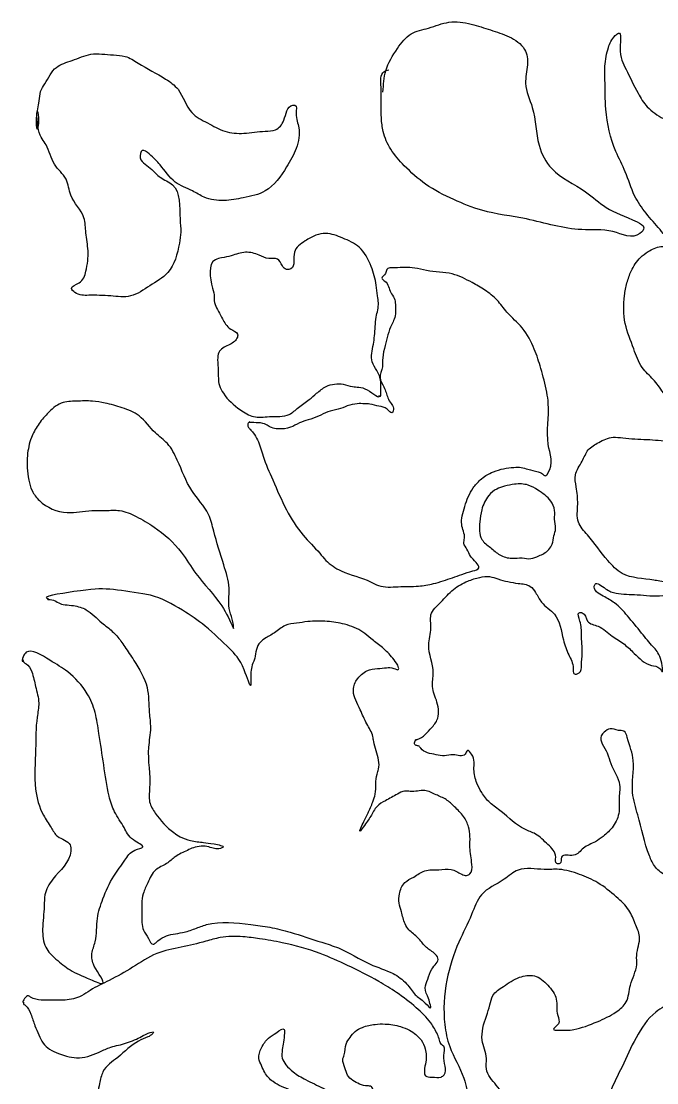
# Model space of a CAD drawing. Header units: millimetres. Extents: x 14385 to 129787, y 107826 to 186798.
# Drawn here: x 21568 to 22367, y 118912 to 120247 of the extents above; entities that cross this region are included whole.
import ezdxf

# ---------------------------------------------------------------- set-up
doc = ezdxf.new("R2010")
doc.units = ezdxf.units.MM
doc.header["$LTSCALE"] = 1000

msp = doc.modelspace()

# ---------------------------------------------------------------- linework, layer by layer
at = {"color": 8}
for points, start_tangent in [([(22023.06553253133, 120157.7207842711), (22026.72366779266, 120184.5283370177), (22041.3561909445, 120212.5544176052), (22058.42747988399, 120230.8322917619), (22080.37627355851, 120238.143442511), (22105.98320249435, 120245.4545932601), (22134.02888827109, 120243.0175430104), (22158.41643878651, 120235.7063922613), (22181.58461088146, 120227.1767191034), (22201.09464771509, 120211.3358897644), (22204.75278297642, 120191.8394877668), (22202.31402613553, 120168.6875076788), (22210.84967507863, 120138.2243822736), (22219.38531507501, 120090.7018996885), (22235.23722559405, 120061.4572966922), (22277.91543452263, 120032.2126936959), (22303.52236345849, 120012.7162916983), (22342.54244607248, 119994.4384121097), (22351.07808606884, 119987.1272613606), (22346.20058133381, 119979.8161106115), (22312.05800345485, 119982.2531608612), (22273.03792084086, 119984.6902111109), (22203.53340455598, 119998.0939902001), (22147.44204194924, 120009.0607136078), (22112.08009459658, 120022.4644926971), (22076.71814724392, 120041.9608946946), (22049.89183988762, 120065.1128747827), (22032.82055094814, 120085.8277991892), (22023.47959673622, 120108.0141033237), (22021.08074236835, 120124.794361429), (22020.62677569043, 120163.8134071794), (22024.28491095177, 120183.3098091769), (22030.38179410725, 120185.7468594266)], (-0.4474640787876563, 0.8943019055077064)), ([(22387.42958791215, 119965.6492890689), (22371.45009684038, 119984.8112730029), (22339.49110575006, 120027.3934721975), (22327.77281408677, 120057.2010045722), (22316.05451347673, 120082.7503219161), (22303.27092419801, 120135.9780695514), (22302.20562658257, 120173.2374890937), (22302.20562658257, 120190.2703655124), (22306.46682599106, 120213.6905699091), (22314.9892158613, 120228.5943388124), (22319.25041526978, 120231.7880055174), (22321.38101944741, 120213.6905699091), (22328.83811170221, 120186.0121450497), (22343.75230515855, 120156.2046072431), (22355.47059682185, 120139.1717308244), (22375.71129624886, 120124.2679619211), (22406.60498077699, 120110.4287522074), (22437.49866530512, 120099.7832037668), (22484.37184985177, 120096.5895370618), (22521.65732901926, 120095.5249833041), (22544.02862367715, 120091.2667628415), (22556.81221295589, 120083.8148756738), (22575.98760582072, 120063.5883379821), (22598.35890047862, 120042.2972356688), (22612.20779631952, 120024.1998054925), (22616.46898678127, 120015.6833645672), (22622.86079036737, 120014.6188108095), (22627.12198977587, 120030.5871334705), (22638.84028143916, 120057.2010045722), (22661.21157609705, 120065.7174454975), (22677.19106716884, 120073.1693272332), (22689.97465644757, 120073.1693272332), (22708.08475169697, 120073.1693272332), (22728.32544217723, 120074.2338864228), (22741.10904040271, 120077.4275476958), (22750.69673683514, 120080.6212144008), (22740.04374278727, 120051.8782303518), (22720.86834992243, 119997.5859343908), (22718.73774574482, 119917.7443210859), (22725.12954933093, 119874.0975681336), (22760.28443326755, 119816.6116054676), (22780.52512374783, 119765.5129707797), (22815.68000768444, 119730.3826641847), (22818.87590947749, 119723.9953307747), (22791.17811779568, 119723.9953307747), (22773.06802254627, 119717.6080027967), (22753.89262968144, 119711.2206748187), (22746.43553742663, 119711.2206748187), (22737.91313860966, 119726.124443722), (22729.39073979267, 119742.092766383), (22711.28065349002, 119756.9965352863), (22698.49705526454, 119764.448417022), (22684.64815942364, 119765.5129707797), (22665.4727665588, 119761.254750317), (22646.29738264071, 119744.2218738984), (22637.77498382373, 119718.6725565544), (22640.97087667004, 119702.7042338934), (22640.97087667004, 119689.9295779374), (22646.29738264071, 119679.2840294967), (22650.55857310245, 119672.8966960867), (22647.36268025614, 119670.7675885714), (22630.31788262219, 119670.7675885714), (22605.81599273342, 119670.7675885714), (22584.51000463771, 119676.0903627917), (22570.66110879679, 119683.5422499594), (22555.74691534046, 119697.3814596731), (22549.35512070109, 119711.2206748187), (22544.02862367715, 119729.318104995), (22542.96332606172, 119749.5446481187), (22548.28982308566, 119763.3838632643), (22556.81221295589, 119786.804067661), (22561.07341236438, 119792.1268418813), (22544.02862367715, 119789.997734366), (22512.06963258685, 119789.997734366), (22497.1554391305, 119792.1268418813), (22473.71884685717, 119803.8369495116), (22439.62926948273, 119817.6761592253), (22420.45387661791, 119824.0634926353), (22407.67027839243, 119822.9989334456), (22398.08258196, 119814.4824979523), (22389.56018314303, 119795.3205085863), (22388.49488552759, 119765.5129707797), (22375.71129624886, 119779.3521859253), (22362.92769802339, 119796.385062344), (22349.07880218247, 119811.2888312473), (22338.42580813462, 119834.7090410759), (22327.77281408677, 119866.6456863979), (22326.70751647134, 119901.7759929929), (22329.90340931765, 119917.7443210859), (22335.22990634157, 119932.6480845572), (22346.94820695161, 119949.6809664079), (22356.56588391925, 119957.0786372725), (22372.36559914062, 119963.3206659931), (22382.10309088823, 119964.5847353112), (22386.36429029671, 119967.7783965842)], (-0.8002014648260041, 0.5997312862360255)), ([(21835.3142871574, 119483.2673951918), (21820.30460511483, 119511.5991968456), (21787.7836243737, 119552.4303305869), (21769.43845345645, 119579.0955607853), (21735.24972827797, 119610.760516214), (21712.73520521413, 119624.0931313132), (21691.88842658761, 119631.5927273064), (21674.37712788905, 119631.5927273064), (21656.86582919048, 119631.5927273064), (21626.01259288668, 119629.0928619753), (21590.98999548954, 119644.0920539619), (21581.81741003092, 119656.5913806174), (21577.64805788431, 119669.9239957166), (21575.98031344697, 119700.7556627016), (21580.98353781224, 119723.2544506815), (21589.32225105219, 119739.0869311118), (21600.99645316683, 119753.2528346547), (21618.5077518654, 119766.5854497539), (21637.68678605456, 119769.085315085), (21657.69970140915, 119769.085315085), (21673.54325567038, 119766.5854497539), (21695.22390651556, 119760.752430648), (21716.36644656652, 119750.6420434521), (21736.9108936248, 119729.1364822424), (21751.92715475789, 119715.7548546882), (21764.43522909118, 119694.9226435957), (21782.78040000842, 119656.5913806174), (21803.62717863493, 119626.5929966442), (21810.29814743754, 119605.7607855517), (21822.80622177084, 119563.263080355), (21829.47719057346, 119534.0979848255), (21830.31106279212, 119504.932889296), (21834.48041493872, 119491.6002796288), (21835.3142871574, 119483.2673951918)], (-0.7073543391765973, 0.7068591364961193)), ([(22063.53717048893, 119342.3417872193), (22073.94558742806, 119348.0151395574), (22082.46157143043, 119356.5251653485), (22090.97754648606, 119367.8718700247), (22090.97754648606, 119390.5652739452), (22085.30022978232, 119410.4220044126), (22086.24644625069, 119427.4420559949), (22080.56912954693, 119462.4277260306), (22083.40778789881, 119484.175573944), (22083.40778789881, 119500.2500695193), (22095.70864672144, 119516.3245650946), (22111.79438931107, 119532.3990606699), (22129.77256483744, 119542.8002039071), (22144.9120909587, 119547.5279948062), (22157.21294978132, 119548.4735562452), (22167.62136672045, 119545.6368773602), (22193.16930978082, 119539.9635250221), (22208.30882695533, 119536.181295562), (22214.93236907419, 119528.6168257778), (22222.50212766145, 119516.3245650946), (22238.58787025107, 119501.1956255263), (22249.94251260533, 119469.0466343757), (22256.56604577745, 119450.1354653473), (22262.24337142795, 119433.115408333), (22263.18958789633, 119426.4964999879), (22269.81313001521, 119427.4420559949), (22272.65178836708, 119436.8976432251), (22273.59800483546, 119452.0265827934), (22272.65178836708, 119475.6655427208), (22270.75934648358, 119492.6855997352), (22269.81313001521, 119503.0867429723), (22273.59800483546, 119503.0867429723), (22280.22154695433, 119492.6855997352), (22293.46863119209, 119486.06669139), (22311.44680671847, 119473.7744252748), (22326.58633283971, 119463.3732820376), (22338.88719166234, 119452.0265827934), (22360.65025095572, 119436.8976432251), (22371.05866789485, 119433.115408333), (22373.89732624672, 119429.3331734409), (22372.00489330996, 119445.4076690162), (22362.54269283922, 119460.5366085845), (22348.34939213308, 119477.5566601669), (22330.37120765997, 119499.3045080803), (22314.28546507034, 119515.3790036556), (22300.09217331096, 119523.8890294468), (22291.57618930858, 119529.5623817849), (22288.7375309567, 119535.235734123), (22289.68374742508, 119539.017969015), (22302.93083166283, 119533.3446166769), (22316.17790695384, 119527.6712643388), (22342.67206648259, 119525.7801468928), (22374.84355166184, 119524.8345908858), (22386.19819401609, 119530.5079432239), (22387.14441048446, 119535.235734123), (22371.05866789485, 119542.8002039071), (22363.47662542969, 119544.0980219367), (22323.73538166318, 119552.6080477279), (22305.7572061368, 119568.6825433032), (22280.20926307643, 119600.8315344538), (22268.85462072218, 119616.9060300291), (22267.90840425381, 119639.5994339496), (22266.0159623703, 119661.347281863), (22265.06974590193, 119676.4762214313), (22273.58572095755, 119693.4962730136), (22281.15547954481, 119707.6796511429), (22294.40256378256, 119717.135238373), (22312.38073930894, 119723.7541467182), (22324.6816070783, 119722.8085907112), (22354.96064142732, 119720.9174732651), (22383.34724283957, 119718.080799812), (22402.27164378106, 119716.189682366), (22420.24982825418, 119720.9174732651), (22451.47508801832, 119730.3730604953), (22463.77594684095, 119737.9375248475), (22469.4532635447, 119745.5019946316), (22471.34570542819, 119751.1753469697), (22477.02302213195, 119744.5564386246), (22477.96924754707, 119730.3730604953), (22481.75412236732, 119710.5163300279), (22481.75412236732, 119698.2240693447), (22475.1305891952, 119673.6395425462), (22475.1305891952, 119668.9117516471), (22491.21632283809, 119672.6939865392), (22511.0869491947, 119667.9661956401), (22521.49536613383, 119666.0750781941), (22531.90378307295, 119659.456164417), (22543.5482193742, 119651.682700318), (22555.84907819682, 119632.7715312896), (22565.31127866757, 119607.2414484841), (22575.71969560669, 119584.5480445636), (22592.75166361145, 119573.2013398875), (22603.16008055058, 119568.4735489883), (22613.5684974897, 119561.8546352113), (22625.86935631233, 119560.9090792042), (22624.92313984395, 119556.1812828731), (22616.40715584158, 119553.3446094201), (22609.78362266945, 119553.3446094201), (22608.83739725432, 119543.8890221899), (22596.5365384317, 119524.0322917225), (22580.45079584208, 119501.3388878021), (22564.36506219919, 119493.7744180179), (22545.44066125769, 119489.0466271188), (22528.40870219969, 119487.1555096728), (22508.53807584307, 119491.8833005719), (22494.34477513694, 119501.3388878021), (22472.58171584356, 119507.0122401402), (22454.60354031717, 119510.7944750322), (22444.19511443131, 119507.9577961472), (22442.30268149455, 119501.3388878021), (22442.30268149455, 119490.9377445649), (22444.19511443131, 119483.3732747808), (22449.87244008181, 119476.7543664356), (22458.38841513744, 119470.1354526585), (22469.74305749168, 119469.1898966515), (22495.29100055206, 119462.5709883063), (22513.26917607844, 119458.7887534143), (22540.70956102232, 119458.7887534143), (22554.90286172844, 119457.8431919753), (22574.77347913832, 119455.0065185222), (22600.3214221987, 119444.605375285), (22613.5684974897, 119437.9864615079), (22620.19203960858, 119430.4219971557), (22636.30234995402, 119414.0171466162), (22646.71077583988, 119392.2692987028), (22659.0116346625, 119364.8481038832), (22661.85029301439, 119341.2091385238), (22660.90407654601, 119327.9713164016), (22664.68895136626, 119304.3323510421), (22665.63517678138, 119257.0544257552), (22661.85029301439, 119164.3896871954), (22660.90407654601, 119148.3151916201), (22667.52760971814, 119130.3495785988), (22668.47383513327, 119125.6217822677), (22664.68895136626, 119120.8939913686), (22650.49565066013, 119121.8395473757), (22622.10904924789, 119124.6762262607), (22605.07709018988, 119129.4040171598), (22548.30389631213, 119129.4040171598), (22481.12226760175, 119136.0229255049), (22445.16590760224, 119139.805160397), (22413.94064783812, 119154.9340999652), (22379.87672972211, 119171.9541515476), (22365.68342901598, 119183.3008562238), (22358.11367042872, 119197.4842343531), (22343.46774505612, 119248.9264616698), (22336.98784289338, 119276.9872361283), (22337.73222979026, 119317.1562096103), (22330.28832503439, 119346.1671355065), (22325.82198575957, 119354.3497015633), (22319.12247684732, 119355.0935746616), (22308.70100661042, 119357.3251830924), (22301.25711080128, 119352.8619607988), (22297.53515842335, 119348.3987439372), (22304.97906317922, 119326.8265164317), (22309.44540245405, 119313.436860415), (22320.6112506411, 119286.6575429497), (22319.86686374422, 119268.8046700715), (22319.86686374422, 119253.183400192), (22312.42295898835, 119234.5866542155), (22299.76832806076, 119221.9408658651), (22290.09125366748, 119215.2460351408), (22275.20345310247, 119207.0634690839), (22262.54881322815, 119198.1370299288), (22247.66101266315, 119195.905421498), (22245.42784302573, 119187.7228500092), (22241.70589064779, 119187.7228500092), (22240.21710790728, 119195.905421498), (22230.54003351399, 119211.5266859455), (22214.9078460521, 119224.9163473941), (22201.50881928088, 119230.8673050202), (22171.73320920415, 119253.183400192), (22157.58979553603, 119264.3414477779), (22147.16833424586, 119276.9872361283), (22141.21321223051, 119288.8891568125), (22137.49125985257, 119305.9981620245), (22134.51369437152, 119325.3387756672), (22129.30296819982, 119329.8019979607), (22126.32540271877, 119325.3387756672), (22111.43760215376, 119324.5949080009), (22100.27174501996, 119323.1071672364), (22089.85028372979, 119324.5949080009), (22070.49613494322, 119332.7774740578), (22067.51857840892, 119335.7529555868), (22063.79662603098, 119336.496828685), (22063.0522391341, 119340.9600455466), (22064.54101292788, 119343.1916539774), (22065.28540877151, 119343.9355270757)], (-0.9971613899298062, 0.07529384060636786)), ([(22144.7071479207, 119617.3127690883), (22147.26559428715, 119632.6527073614), (22156.10397416739, 119650.3826171648), (22166.02752237888, 119658.6453805463), (22176.04495770962, 119662.0789276395), (22188.62712002029, 119664.6109120969), (22205.47021333716, 119663.5456358897), (22217.66091986208, 119657.3137649175), (22234.13390432159, 119643.451474844), (22238.90240194199, 119631.7551643693), (22238.90240194199, 119620.9252500796), (22240.20290047967, 119608.7957469443), (22238.03539993462, 119599.6986195928), (22235.86790833631, 119589.3019033956), (22225.46391108814, 119577.6055929209), (22218.96141839975, 119574.573217137), (22208.99092662864, 119571.1076486926), (22198.1534417969, 119571.9740394458), (22185.14844747338, 119571.5408413532), (22169.97596155154, 119575.8728114147), (22158.27147471243, 119584.9699387662), (22147.4339898807, 119595.3666549633), (22144.39948732828, 119605.7633711604), (22144.7071479207, 119617.3127690883)], (-0.4474639769729946, -0.8943019564506786))]:
    msp.add_spline(points, degree=3, dxfattribs=dict(at, start_tangent=start_tangent))
for points, start_tangent, end_tangent in [([(21589.11230678496, 120131.7665149798), (21589.97612375189, 120110.1861884354), (21599.478110388, 120091.1955010762), (21604.66101218951, 120079.1105182113), (21609.84391399102, 120067.0255353464), (21624.52880242866, 120048.0348479873), (21630.5755211971, 120028.1809475664), (21646.98803462182, 119999.6949165277), (21649.57948552257, 119980.7042291686), (21652.17093642334, 119958.2606895624), (21649.57948552257, 119932.364297709), (21640.94132480013, 119917.6896756588), (21631.43933816401, 119910.7839711646), (21635.75842299861, 119905.6046927939), (21653.03475339026, 119902.1518405468), (21680.67689633168, 119901.288627485), (21705.72758837234, 119901.288627485), (21729.91446344607, 119914.2368234117), (21752.37370458598, 119930.6378715855), (21767.05859302362, 119967.7560332419), (21768.78622695744, 119981.5674422304), (21767.92240999053, 119997.9684904042), (21758.42042335442, 120041.1291434931), (21742.87171794987, 120050.6244871726), (21732.50591434683, 120060.1198308522), (21723.86774467765, 120067.0255353464), (21717.8210259092, 120074.7944529025), (21720.41247680996, 120084.289796582), (21729.05064647916, 120079.9737312731), (21742.87171794987, 120066.1623222847), (21761.87569122209, 120044.5819957402), (21783.47110644833, 120033.3602259371), (21798.15599488597, 120025.5913083811), (21823.20668692663, 120021.2752430722), (21847.39356200036, 120024.7280953193), (21875.03570494178, 120033.3602259371), (21901.81403091629, 120063.5726830993), (21913.9074595064, 120086.8794357673), (21917.36272737409, 120112.7758276207), (21913.9074595064, 120130.903301918), (21912.17982557258, 120141.2618586594), (21909.58837467182, 120141.2618586594), (21898.3587630486, 120122.2711713003), (21887.99295944558, 120110.1861884354), (21875.03570494178, 120108.4597623118), (21848.25737896728, 120105.8701231265), (21824.07050389354, 120108.4597623118), (21802.47507972057, 120118.8183190531), (21782.60728948142, 120131.7665149798), (21765.33095908977, 120161.1157590803), (21749.78225368522, 120174.0639550069), (21715.22957500845, 120193.9178554279), (21698.81705263698, 120202.5499860456), (21684.13216419935, 120204.2764121692), (21655.62620429101, 120205.139625231), (21632.30315513093, 120197.370707675), (21612.43536489179, 120188.7385770572), (21597.75047645416, 120168.0214635745), (21592.56757465264, 120158.526119895), (21590.8399407188, 120146.4411370301), (21587.38467285113, 120124.8608104856), (21588.24848981804, 120111.0494014971), (21589.11230678496, 120131.7665149798)], (-0.2525872287702087, 0.967574127321616), (-0.2525872287702087, 0.967574127321616)), ([(22018.18054831929, 119776.0634111902), (22003.17154622918, 119783.2055576477), (21984.58896454421, 119787.4908509542), (21973.15353310221, 119790.3477095372), (21951.71210026682, 119787.4908509542), (21939.56194932714, 119778.9202697732), (21930.2706674314, 119771.063903238), (21916.69108644314, 119761.0648981975), (21905.25565500115, 119752.4943170165), (21880.24064257089, 119749.6374584335), (21860.22863978408, 119749.6374584335), (21843.79020764538, 119758.2080341825), (21822.34876586323, 119778.9202697732), (21817.34576516653, 119788.9192802457), (21815.91633511793, 119807.4888664672), (21815.20162456701, 119821.0589501684), (21816.63105461561, 119830.3437459951), (21828.78119660852, 119839.6285363898), (21839.5019174996, 119848.1991175708), (21840.21662805052, 119853.1986200911), (21831.6400567057, 119859.6265573348), (21825.20762596041, 119866.0544891465), (21817.34113075374, 119879.8104433472), (21810.80414837174, 119897.5563556782), (21810.90870000844, 119899.8084588602), (21808.76455940893, 119911.2358986241), (21812.33813005704, 119946.9466417756), (21820.19999085092, 119949.0892911448), (21832.35013284385, 119951.9461497278), (21850.21799503114, 119956.2314376023), (21867.3711466675, 119952.6603643736), (21879.52129760718, 119948.375076499), (21890.24200955152, 119947.6608618533), (21896.67444029681, 119939.0902806723), (21901.67744099351, 119934.8049927978), (21907.39516118788, 119935.5192074436), (21911.68345133365, 119956.2314376023), (21925.26302337517, 119970.5157359493), (21938.84260436343, 119977.6578878388), (21950.99274635635, 119979.800531776), (21972.43418813851, 119974.086809178), (21993.16090147624, 119962.659374846), (22008.16991251309, 119938.3760660266), (22014.60234325839, 119914.8069718529), (22016.11823462969, 119901.334196122), (22017.35905839269, 119892.6544490217), (22014.60234325839, 119874.810935395), (22012.45819371213, 119851.2418466533), (22011.02877261029, 119840.528621535), (22009.59934256169, 119818.3879566529), (22015.31705380931, 119807.6747315346), (22020.32005450601, 119793.3904331877), (22020.32005450601, 119784.8198574387), (22020.32005450601, 119779.1061348407), (22018.89062445742, 119775.5350616119), (22018.18054831929, 119776.0634111902)], (0.4070269487058182, -0.9134161499706644), (0.4070269487058182, -0.9134161499706644)), ([(21855.60859546744, 119743.202736683), (21869.27113960196, 119741.6423978933), (21882.93369268322, 119735.7911111362), (21891.13121737457, 119734.2307669146), (21906.74556503127, 119736.1811958336), (21918.06595925396, 119741.6423978933), (21928.99599814027, 119745.5432502995), (21941.87783160202, 119750.2242829643), (21953.58859010785, 119755.6854795921), (21966.86077890598, 119758.8061680353), (21978.18118207541, 119763.0971105708), (21990.67265125402, 119765.8277088847), (22000.04125984804, 119765.8277088847), (22006.67735424709, 119765.4376241873), (22017.99774846979, 119762.7070204415), (22028.14707668333, 119759.1962527328), (22034.39281574601, 119754.5152254998), (22036.34460137469, 119760.366506825), (22033.22173184336, 119766.2177935822), (22029.31815163924, 119773.2393344315), (22024.24348753247, 119786.8923368648), (22019.36849484647, 119798.4929267668), (22022.29169295704, 119812.2479019484), (22022.68205724017, 119823.5603907653), (22025.83406631291, 119838.9155765248), (22034.03159100427, 119865.4414011326), (22037.15446053561, 119872.0728572846), (22038.71589977465, 119890.4068869508), (22037.15446053561, 119898.5986873244), (22032.86051604836, 119905.6202281738), (22025.44370202978, 119920.0534000019), (22021.54012182566, 119923.5641677106), (22026.22442164929, 119929.4154544677), (22027.78586088833, 119934.4865663981), (22037.54482481873, 119936.8270800145), (22062.91812745908, 119936.4369953171), (22077.75175549624, 119933.3163123058), (22110.15151681879, 119929.0253697703), (22135.13446412275, 119918.1029710828), (22151.28363911904, 119908.6470416397), (22166.50762249259, 119896.1642987307), (22178.99910061794, 119880.9509575077), (22198.12666419561, 119861.0565890518), (22213.38064599787, 119834.4521912727), (22221.57817068923, 119810.2668802814), (22228.99498470781, 119780.2302825328), (22230.94677928325, 119766.1871954021), (22230.94677928325, 119714.6958849761), (22230.55642394685, 119678.4179157731), (22227.04319013239, 119675.2972327618), (22223.52996526467, 119677.6377463783), (22218.06494582151, 119680.3683446921), (22205.18311235977, 119683.4890331354), (22196.98558766841, 119685.8295467518), (22187.61697907439, 119685.8295467518), (22174.72796137816, 119684.1565547303), (22162.23649219955, 119680.2556968922), (22152.47752826916, 119675.5746696593), (22145.45106958696, 119670.1134730316), (22136.47282527607, 119659.9712437389), (22125.93356222308, 119636.8108658546), (22122.81069269173, 119624.7182130749), (22122.02997307221, 119614.1858990848), (22125.54320688668, 119596.6320442454), (22124.76248726716, 119590.3906727909), (22128.66607641802, 119582.9790418121), (22132.96001195853, 119574.3971567411), (22140.37682597711, 119566.2053563675), (22143.49969550844, 119559.5739002156), (22136.08288148986, 119555.6730478095), (22110.31922351313, 119547.0911627384), (22086.50735116507, 119539.6795317597), (22067.77013397705, 119536.5588487484), (22042.23629993011, 119535.7786739216), (22017.25335262616, 119537.3390181432), (22007.49438869577, 119542.0200453762), (21970.41032754958, 119555.6730478095), (21951.28275502517, 119568.9359601134), (21943.4755856702, 119577.9079298818), (21922.78658285349, 119600.5328966516), (21901.64933927429, 119632.6318703973), (21884.47357027204, 119670.0800936926), (21872.37244748309, 119700.1166914411), (21865.34599774762, 119720.4011500264), (21859.88097830447, 119729.3731197948), (21855.97738915362, 119733.6640623303), (21853.63523924179, 119736.7847507735), (21853.24488390542, 119740.6856031797), (21854.80631419771, 119742.6360320987), (21855.60859546744, 119743.202736683)], (-0.9310379410439913, -0.364922392210406), (-0.9310379410439913, -0.364922392210406)), ([(21601.96741632586, 119520.9231353113), (21634.37446924382, 119529.5840769972), (21679.5936068164, 119532.5965772723), (21721.04448367017, 119526.9481358615), (21730.57483148105, 119525.0284083295), (21770.89523369787, 119506.2002666722), (21799.53401695025, 119486.2424421647), (21830.0569395088, 119458.0002405427), (21848.52142418841, 119431.2642809103), (21856.81159240177, 119412.0595855455), (21856.81159240177, 119420.7205272314), (21859.44937848364, 119439.5486634567), (21860.95668098182, 119443.3142928746), (21866.98589992128, 119464.0252410929), (21874.14560244444, 119470.4268062145), (21886.58085923785, 119477.9580650502), (21900.14660856169, 119486.9955713075), (21914.46599571451, 119490.0080715826), (21928.40856395284, 119491.8908835755), (21952.90226757192, 119492.2674481469), (21974.88419998187, 119488.526653609), (21997.87059215602, 119478.736018209), (22007.66807181431, 119470.8282056658), (22020.85698433018, 119460.6610111264), (22033.66907793156, 119447.8578754513), (22040.07512473225, 119439.5734929048), (22042.71290186739, 119433.9250569259), (22042.71290186739, 119432.0422395011), (22036.68368292792, 119433.1719277832), (22027.6398589921, 119433.9250569259), (22016.33507683564, 119432.7953686438), (22002.76933645853, 119430.1594275081), (21995.98646179661, 119425.2641098081), (21989.95724285716, 119418.4859801151), (21985.8121542771, 119404.1765970184), (21988.8267682202, 119393.2562787682), (21994.48730978115, 119381.0505490644), (22002.77747799451, 119363.3520956893), (22010.31400837889, 119347.5364597391), (22011.44448301585, 119341.1348946175), (22014.45909695895, 119329.4614526565), (22017.47247625154, 119306.366948042), (22015.58834589213, 119300.3419420598), (22013.32739661824, 119275.1122407129), (22010.31278267513, 119265.3216107448), (22004.28356373567, 119251.3887867875), (21999.00800051866, 119240.8450276767), (21994.10925621615, 119228.4184620049), (21998.25434479621, 119233.6903388443), (22007.67499659326, 119247.2465982303), (22015.58834589213, 119259.673169334), (22026.13948127287, 119266.8278581664), (22041.21252414816, 119275.1122407129), (22050.25635703071, 119278.8778646988), (22057.41605060712, 119278.5013055594), (22066.45988348969, 119278.8778646988), (22075.54860218102, 119279.5121590494), (22089.77429009619, 119274.2997186179), (22102.57741011453, 119268.1395602628), (22113.00958065586, 119259.136259001), (22124.39013277735, 119246.8159477227), (22130.55459068141, 119234.0217747668), (22132.4513538417, 119221.7014689205), (22132.4513538417, 119207.959578041), (22134.82230331868, 119186.635965501), (22132.4513538417, 119174.7895104685), (22128.18365015118, 119172.8940800534), (22122.01918330037, 119174.3156542227), (22108.7418680186, 119180.4758071459), (22093.09361220658, 119180.0019509001), (22075.54860218102, 119178.5803767307), (22061.76887360894, 119170.8575873027), (22050.38833043419, 119163.749716456), (22043.74966831993, 119149.5339747626), (22043.33501363003, 119138.0169403988), (22046.1801494237, 119127.1182032899), (22050.92203943094, 119111.954743673), (22055.66393838491, 119104.3730165806), (22067.0444905064, 119094.4219973952), (22076.52827946759, 119083.5232602863), (22087.43464527237, 119074.9938152703), (22092.1765352796, 119068.8336569152), (22084.58950053195, 119055.0917714676), (22079.37341526128, 119042.2976039436), (22076.05409315089, 119031.3988668348), (22080.32179684141, 119018.130837633), (22082.6927463184, 119009.601392617), (22083.1669326351, 119006.7582442783), (22076.05409315089, 119012.4445409557), (22063.72515944926, 119022.8694218187), (22052.81880259123, 119036.6113072663), (22035.74797888237, 119049.4054747903), (22006.82240778859, 119061.2519298228), (21966.9904887835, 119081.6278244392), (21946.12613875409, 119088.7357007179), (21906.29421974901, 119101.5298682419), (21880.68797971236, 119107.690021165), (21856.76603558728, 119111.010404423), (21801.28585182345, 119111.010404423), (21786.58597759158, 119105.7979694234), (21770.93772177957, 119101.0593852377), (21748.17661753661, 119095.8469448061), (21737.27026067856, 119088.2652177136), (21733.95092962144, 119086.3697818666), (21728.26065803407, 119093.4776581452), (21722.09619118325, 119103.9025335763), (21719.72524170626, 119124.2784336248), (21721.62200486656, 119149.8667741048), (21727.31227645392, 119163.6086595523), (21737.27026067856, 119179.7198316608), (21751.02176227703, 119187.775420431), (21761.92811913508, 119196.304870879), (21777.10218863038, 119204.3604542172), (21784.68922337804, 119207.6774642337), (21804.13099656388, 119208.6251767253), (21818.83087079575, 119206.7297463101), (21821.67600658944, 119208.1513204795), (21810.76964973139, 119212.4160429875), (21797.49233444962, 119214.3114788345), (21780.8957060042, 119216.6807654955), (21768.09258598589, 119221.4193496812), (21760.03135597479, 119226.6317901128), (21736.79760425489, 119251.0527880263), (21729.68476477068, 119265.2685351516), (21729.68476477068, 119282.3274251836), (21728.26219687383, 119333.9779623894), (21730.63314635081, 119358.6185849458), (21729.21057845398, 119377.572905393), (21726.36441378486, 119409.0823549283), (21709.76777639271, 119443.2001404243), (21698.38722427123, 119460.2590358882), (21688.42924899333, 119474.0009213358), (21676.57451055515, 119484.8996584447), (21669.46166212419, 119490.585955122), (21649.90237347129, 119506.8162227563), (21633.77993134258, 119512.0286631878), (21615.28653079014, 119515.3456677723), (21604.3801739321, 119519.6103902803), (21601.53503813841, 119520.5581082038), (21601.96741632586, 119520.9231353113)], (-0.9826074944743529, 0.185694673598449), (-0.9826074944743529, 0.185694673598449)), ([(21570.53547785564, 119441.5846890597), (21570.53547785564, 119447.4833641574), (21574.47067584891, 119453.3820392551), (21603.98468316532, 119443.5509140923), (21626.61208728345, 119428.8042263481), (21651.20709487159, 119401.2770758923), (21661.04509432814, 119377.6823755015), (21665.96409405642, 119351.138337562), (21671.8668955197, 119311.8138369108), (21678.75349871799, 119272.4893362596), (21685.64010191626, 119252.827091366), (21697.44570484283, 119233.1648410404), (21709.25130776941, 119217.4350407799), (21721.05691069596, 119208.5870281334), (21711.21890229267, 119204.6545780682), (21698.42950657785, 119191.8741153566), (21684.65842950606, 119171.975281837), (21670.88522310948, 119143.4650188649), (21663.99861991121, 119118.8872113898), (21661.04722365293, 119089.3938359015), (21657.11202565965, 119074.6471481573), (21660.06342191792, 119058.9173478968), (21670.88846094955, 119037.0242880813), (21655.14442218964, 119042.20443512), (21629.56561286652, 119054.0017853154), (21611.85720847667, 119067.7653605433), (21599.06781276183, 119082.5120482875), (21595.13260582183, 119105.1236361619), (21597.10020929184, 119134.6170116503), (21598.08401102684, 119148.3805814463), (21607.9220104834, 119168.0428317719), (21630.54941460152, 119203.4348823579), (21629.56561286652, 119211.2997824882), (21613.82481194668, 119222.1140201673), (21605.95440701339, 119232.9282578464), (21596.11640755683, 119248.6580581068), (21586.27840810028, 119281.1007711441), (21586.27626982874, 119331.5794735598), (21588.24387329874, 119371.8870867273), (21590.21147676875, 119389.5831120203), (21586.27626982874, 119410.2284748622), (21581.35727010046, 119428.9076126715), (21574.47067584891, 119438.7387378343), (21571.06563499548, 119441.5084787871), (21570.38698876489, 119443.882094713), (21570.53547785564, 119441.5846890597)], (-0.9959317906491236, -0.09011031225354046), (-0.9959317906491236, -0.09011031225354046)), ([(22269.33277044596, 118838.0790006529), (22263.12246048489, 118828.3267637145), (22259.57371704812, 118815.9148317187), (22258.68653118893, 118802.6163238398), (22256.02496466462, 118793.7506573526), (22252.47622122786, 118791.0909568632), (22242.71715888329, 118798.1834933122), (22224.08622900008, 118804.3894593101), (22204.56811325768, 118819.4610972272), (22183.27562579689, 118838.9655711039), (22162.87032419531, 118855.8103390594), (22148.67533255478, 118870.8819769765), (22133.59315505508, 118890.3864454213), (22124.72127856969, 118917.8700207662), (22106.97754349241, 118957.7655335388), (22100.78834784442, 118985.3549830407), (22103.44990542198, 119041.2086987496), (22118.53209186845, 119089.0833075584), (22134.50145522734, 119123.6594193523), (22146.92207514948, 119148.4832887759), (22175.31205843052, 119167.9877626526), (22193.05580245455, 119179.5131296293), (22225.88172397828, 119180.3997000804), (22244.51265386149, 119180.3997000804), (22270.24107061822, 119174.1937286505), (22293.30793874413, 119163.554926693), (22316.37479792329, 119145.8235882865), (22332.34417022893, 119128.9788203311), (22340.32885190838, 119112.1340469437), (22345.65197601026, 119096.1758440074), (22342.10322362675, 119072.238539603), (22342.10322362675, 119060.7131671944), (22334.11854194731, 119035.0027273197), (22328.79541784543, 119013.7251234047), (22316.37479792329, 119001.313185977), (22292.42075288494, 118988.9012539812), (22263.14357479796, 118979.1490170428), (22242.73827319638, 118978.2624465917), (22237.41514909448, 118979.1490170428), (22243.62545905555, 118986.2415534918), (22242.73827319638, 118996.8803554493), (22240.96390147799, 119017.2713943452), (22230.31765327423, 119035.0027273197), (22213.46110405613, 119046.5280997284), (22194.83017417293, 119044.7549642581), (22174.42487257133, 119033.2295972815), (22161.11706679, 119021.7042248729), (22157.5683144065, 119010.1788578962), (22153.13238511056, 118995.9937849982), (22147.80926100866, 118965.8505145959), (22153.13238511056, 118942.7997752106), (22153.13238511056, 118929.5012727637), (22165.5530050327, 118909.1102338679), (22180.63518253241, 118888.719194972), (22200.15329827481, 118865.6684555867), (22219.6714140172, 118855.9162186483), (22236.52796323529, 118846.1639817099), (22263.14357479796, 118839.9580157121), (22268.08772382033, 118839.4130715235), (22269.33277044596, 118838.0790006529)], (0.5261186283129864, 0.8504111881566835), (0.5261186283129864, 0.8504111881566835)), ([(21571.05060446753, 119013.4288973887), (21576.18266192955, 119021.3547222814), (21579.91507304985, 119019.9560492175), (21593.4450622426, 119016.2262489485), (21606.97504248862, 119016.2262489485), (21623.30433331154, 119016.2262489485), (21643.83258999983, 119021.3547222814), (21655.029814414, 119028.3480984648), (21678.82392747753, 119040.9361777678), (21708.27673012625, 119057.3762164859), (21738.60255594027, 119074.6265447671), (21769.39493649934, 119082.5523696598), (21800.1873170584, 119090.0119701978), (21818.4736989285, 119094.7066316278), (21846.93332365573, 119095.639080337), (21867.92812614235, 119093.3079531319), (21896.38775086958, 119088.179479799), (21943.9759680499, 119074.6589517868), (21978.5689249629, 119059.7173113211), (22017.75921935922, 119039.669636912), (22040.1536771343, 119025.6828845452), (22064.88089074122, 119006.5676588454), (22083.07639159767, 118987.4524277137), (22091.47430543493, 118972.9994509922), (22094.27361601184, 118965.5398504541), (22096.60637184368, 118960.4113771212), (22099.40568242059, 118958.0802499161), (22099.40568242059, 118946.4246247543), (22099.87222821892, 118922.1809202897), (22096.13982604536, 118919.3835687299), (22084.47603793939, 118919.3835687299), (22076.54466990046, 118920.7822472258), (22075.14501461199, 118926.843169268), (22077.01122464551, 118938.4987998616), (22076.07812410214, 118954.8166740017), (22070.94605769337, 118966.0060748087), (22056.48296795722, 118978.1279297571), (22045.28574354305, 118982.7901787354), (22025.69058739815, 118986.0537546497), (22013.09370769553, 118985.5875302951), (21997.23097161767, 118981.8577300261), (21987.89994829028, 118976.7292512612), (21981.83478133813, 118969.2696507231), (21976.70271492938, 118960.8776014758), (21974.36995909752, 118947.3570734636), (21972.50375801075, 118941.2961514214), (21975.30305964091, 118931.0391993236), (21978.5689249629, 118921.714695935), (21985.10063771336, 118915.1875441062), (21993.49856049737, 118910.5252951279), (22003.76268436814, 118908.1941679228), (22008.42819603184, 118907.2617192135), (22010.29440606536, 118903.5319189445), (22000.96337379123, 118898.8696699662), (21984.16753716999, 118897.937215825), (21965.97203631353, 118898.4034456116), (21947.77654440383, 118905.396821795), (21925.84863242707, 118916.1199928155), (21909.9858963492, 118925.9107205587), (21901.12141882014, 118934.7689995926), (21896.45590715645, 118943.1610488399), (21896.45590715645, 118953.8842252924), (21897.85556244491, 118963.2087286809), (21899.25521773337, 118974.398129488), (21899.25521773337, 118977.6617054024), (21898.7886629883, 118979.0603784663), (21889.45763966091, 118975.3305781973), (21879.19351579014, 118968.3372020139), (21870.32904720783, 118956.2153524975), (21867.06318188584, 118942.6948244853), (21870.32904720783, 118933.8365454514), (21874.52800412644, 118924.9782718494), (21884.81130981385, 118913.601881561), (21906.73922179061, 118902.8787051085), (21922.60195786845, 118894.9528802158), (21936.13194706121, 118886.5608309685), (21952.92778368247, 118875.8376545161), (21972.06345300914, 118858.9372036309), (21987.926189087, 118841.6868753497), (21994.92445658254, 118830.0312501879), (22004.72203465499, 118812.7809219067), (22007.5213452319, 118798.7941695398), (22010.32064686208, 118787.1385443781), (22015.91925906916, 118774.0842407205), (22017.78445812075, 118764.1381102911), (22015.91825703397, 118736.1646055574), (22005.18757841812, 118718.9142772762), (21994.9234456006, 118709.5897793196), (21982.79312064304, 118702.5964031361), (21973.92864311398, 118698.4003785125), (21964.5976197866, 118697.4679243712), (21958.99900757951, 118697.4679243712), (21958.99900757951, 118705.3937546959), (21957.59935229105, 118714.7182526525), (21959.9321081229, 118728.2387806647), (21955.73315120428, 118740.8268545357), (21951.5341853389, 118761.3407587313), (21944.53591784336, 118769.266583624), (21932.4055928858, 118783.7195603455), (21919.34215843812, 118793.0440637341), (21903.0128676152, 118798.6387668536), (21886.21702204721, 118806.0983673916), (21849.82602928105, 118812.6255137885), (21830.6974278812, 118815.8890897029), (21816.23433814507, 118821.0175684678), (21803.99797639149, 118822.8999187449), (21785.33592973672, 118835.0217682612), (21777.40456169779, 118844.3462716498), (21773.20560477916, 118850.407193692), (21771.33939474564, 118854.6032183157), (21767.14043782701, 118849.0085206281), (21761.07527087487, 118836.8866711117), (21755.47665866778, 118821.0350158944), (21752.21079334579, 118805.6495904636), (21743.81287950855, 118798.6562142802), (21735.41495672455, 118790.2641650329), (21722.35152227687, 118779.0747587938), (21710.22118837256, 118774.4125098155), (21691.55914171778, 118768.817812128), (21682.2281183904, 118767.4191336321), (21679.42880781349, 118773.9462854609), (21678.96226201517, 118782.3383347082), (21683.16121893379, 118792.1290624514), (21683.16121893379, 118804.7171417544), (21683.62777367887, 118811.7105125058), (21677.99785681861, 118830.4808473405), (21668.20027874616, 118860.7854738474), (21665.86752291432, 118876.6371290648), (21663.53476708247, 118887.8265298718), (21666.80062345771, 118911.1377801953), (21670.99958932307, 118926.0569812714), (21689.58068584872, 118944.1356386251), (21715.74894237644, 118964.5326092115), (21727.26297990093, 118969.7626057087), (21733.54336075184, 118973.9465985609), (21734.5900938759, 118975.5155958804), (21727.78634646297, 118974.4695976674), (21717.31904206254, 118969.2396066021), (21697.95453294777, 118961.3946145723), (21678.59002383301, 118956.1646235071), (21665.50589556915, 118950.4116279034), (21637.76753935534, 118943.6126395186), (21625.20677765353, 118945.7046359447), (21615.26283981513, 118948.8426305838), (21603.74880229064, 118954.5956261875), (21595.89833070037, 118961.9176136788), (21590.14130746475, 118972.3776012413), (21585.43102629992, 118983.8835870168), (21580.19736962635, 118998.5275674314), (21573.42553524507, 119009.4401668792), (21571.88112165763, 119010.4690544466), (21571.10891933729, 119011.2407174062), (21571.05060446753, 119013.4288973887)], (-0.9076606391473294, -0.4197048536086542), (-0.9076606391473294, -0.4197048536086542)), ([(22372.73199509971, 118894.8173095827), (22366.96551515692, 118868.3100405195), (22361.19903521412, 118849.8702018797), (22361.19903521412, 118837.1928104383), (22364.65891960111, 118811.8380329876), (22368.11881293482, 118792.2457027353), (22373.88529287761, 118776.1108473205), (22388.87813715017, 118762.2809642667), (22401.56439481366, 118755.3660254557), (22420.01713241994, 118751.9085560502), (22444.23634996901, 118754.2135392752), (22451.15612768972, 118755.3660254557), (22455.76931880134, 118756.5185170682), (22441.92976335994, 118761.1284780861), (22431.55009230553, 118770.3483946901), (22422.32372797575, 118785.3307639244), (22417.71054581087, 118799.1606469782), (22418.86384358877, 118812.9905246001), (22421.17043019785, 118839.4977936633), (22436.5341616944, 118853.9883594857), (22451.84894556093, 118861.3569857083), (22479.6424226573, 118863.6242548975), (22496.65884122301, 118864.7578867761), (22525.01954181478, 118856.8224418981), (22532.96053654899, 118851.1542716413), (22546.57366782286, 118838.1174697299), (22559.05237894619, 118830.1820248519), (22565.29173003449, 118817.7120415958), (22569.29783096469, 118786.3643066738), (22570.99946566386, 118763.6916093506), (22567.02897277013, 118728.5489287712), (22555.11747619544, 118700.7748744144), (22540.93713037293, 118684.9039846586), (22522.78628270993, 118669.599913558), (22500.09772760458, 118651.461754613), (22483.6485235875, 118646.9272162348), (22446.77961371289, 118646.9272162348), (22412.74677658147, 118651.461754613), (22378.14672490141, 118663.9317378692), (22357.15981344198, 118678.1021716592), (22334.47124938987, 118698.5075997933), (22319.15647447008, 118721.1803025485), (22304.97612864757, 118752.355257973), (22299.2530404075, 118780.3354277106), (22296.41696766431, 118821.1462839787), (22299.82025495614, 118864.7912280913), (22308.89567878764, 118900.500727326), (22323.64937662437, 118932.4193114109), (22341.23300973872, 118968.6956293008), (22366.19042303863, 119001.0042220358), (22388.02698877111, 119014.727198862), (22431.56692112879, 119042.5447414184), (22480.81700473641, 119059.6632308169), (22523.64316595116, 119069.6490144886), (22600.0164814161, 119066.0826670573), (22657.11802970244, 119057.5234223581), (22694.84339337463, 119042.9267107811), (22733.89721415584, 119018.3777632617), (22763.50254087631, 118990.0520562569), (22781.86576632057, 118971.0223946493), (22820.91959604853, 118935.1431632416), (22849.89501839335, 118908.7058414115), (22883.90963995636, 118867.1614707756), (22915.26695364465, 118838.7799070186), (22931.16989638479, 118824.2123976102), (22946.63108475098, 118814.500726482), (22950.60682043601, 118811.8520908768), (22949.28157520767, 118806.5548142345), (22944.86409409544, 118802.1404197485), (22932.05339618594, 118799.4917841433), (22922.33492521358, 118796.8431431062), (22913.49996298911, 118791.1044281017), (22906.43198247344, 118784.0413980105), (22899.78998322411, 118774.6641558097), (22897.13949276743, 118764.9524846814), (22894.93075668467, 118755.6822519153), (22893.16375708238, 118736.700348021), (22897.58124714137, 118721.6914056823), (22901.11522845246, 118716.8355674022), (22899.34823779691, 118713.3040496407), (22893.60551145634, 118715.0698085215), (22886.53753094067, 118716.8355674022), (22875.05207825952, 118717.2770057644), (22861.35788054887, 118716.39412904), (22845.01318343479, 118710.2139756733), (22822.04226912573, 118702.709501788), (22781.84316684818, 118681.0789622884), (22765.94022410806, 118669.6015322794), (22754.4547714269, 118666.511458312), (22738.99357411397, 118666.511458312), (22716.90615960605, 118663.8628172749), (22691.7265002675, 118671.8087295224), (22681.12453844074, 118675.3402472839), (22669.19733138565, 118683.7275978936), (22645.78467164938, 118719.9256468016), (22620.16326688364, 118757.0065724339), (22614.42053159631, 118762.7452874384), (22615.74577682466, 118768.0425586488), (22616.6292766258, 118771.5740764104), (22621.93025753918, 118771.5740764104), (22634.29921002148, 118772.8983969289), (22643.57592661989, 118774.2227120155), (22663.89635047227, 118782.168624263), (22679.3575477852, 118795.8532515151), (22693.49349092304, 118813.0693965286), (22712.04835559872, 118826.4628766388), (22725.30080788218, 118833.9673505241), (22739.43675996676, 118840.5889422531), (22749.59696741957, 118842.7961394961), (22770.35914564589, 118844.1204600146), (22784.49508878372, 118843.6790216524), (22795.09705061048, 118839.7060655286), (22803.04852198056, 118837.9403066479), (22806.14075786445, 118837.4988682857), (22807.02425766559, 118845.003336739), (22806.14075786445, 118861.3366050282), (22804.8155126361, 118876.3455473668), (22798.63104086832, 118882.0842623714), (22787.14557924042, 118889.5887362567), (22778.75236244315, 118897.093210142), (22770.80089107309, 118899.7418457471), (22757.54843878963, 118896.2103279856), (22747.38823133683, 118894.886012899), (22734.13577905338, 118870.1653940001), (22723.53381722662, 118855.5978900237), (22714.25710062821, 118846.3276572576), (22687.31045063412, 118828.2286355196), (22668.3152720101, 118818.9584027535), (22641.71522777995, 118819.4281687402), (22624.48704875821, 118821.6353659832), (22602.84137073077, 118830.0227220248), (22588.26368216571, 118841.5001520339), (22580.31221079565, 118852.977576611), (22575.01122988227, 118867.5450860194), (22567.05975851221, 118882.9954721522), (22559.55003256933, 118893.5900200049), (22559.99177799654, 118899.3287350094), (22561.31702322488, 118901.9773706146), (22572.36073942559, 118901.5359322524), (22587.81427832666, 118906.5035003327), (22603.71722106678, 118919.7466837906), (22620.50366360807, 118939.1700260472), (22628.45513497813, 118949.7645793318), (22637.2900972026, 118959.9176888223), (22648.3338134033, 118966.5392805512), (22652.30954908833, 118973.6023160743), (22641.26583288763, 118974.9266311609), (22629.33862583254, 118973.1608777121), (22606.80946589742, 118967.8636010698), (22586.48903309831, 118961.2420039089), (22572.35308996046, 118954.1789738177), (22553.79965676363, 118943.5844205331), (22546.28993082077, 118930.7826754374), (22536.57146879516, 118921.0710043092), (22530.82874245457, 118913.1250920616), (22527.73650657069, 118900.7647853282), (22522.43552565731, 118877.8099253101), (22522.87727108451, 118869.4225747004), (22512.08502993126, 118873.4151999187), (22487.78887039386, 118880.919673804), (22478.07040836824, 118887.541265533), (22470.56068242538, 118897.6943804554), (22463.05096542926, 118906.0817310651), (22456.86648471473, 118925.0636295275), (22458.63347537027, 118938.7482567795), (22459.07522974423, 118949.3428100642), (22461.28396582697, 118956.4058401553), (22452.8907490297, 118944.0455334219), (22440.0800511202, 118925.0636295275), (22436.10431543515, 118915.3519638312), (22434.33731583288, 118904.7574105465), (22431.68682537618, 118889.3070244137), (22430.36158014783, 118880.919673804), (22434.77907020682, 118872.0908848321), (22439.63829674625, 118868.1179287084), (22441.40529634853, 118866.3521698276), (22435.22081563402, 118862.3792137038), (22424.17710838006, 118857.9648137859), (22417.10912786439, 118854.8747398185), (22407.83241126598, 118853.9918576622), (22391.48772309865, 118857.0819370615), (22384.86149695692, 118859.7305726667), (22378.67702518915, 118865.4692876712), (22376.46828015965, 118874.2980820751), (22376.46828015965, 118882.2439943226), (22374.25953513016, 118887.9827093271), (22373.81778970297, 118891.5142216567), (22374.25953513016, 118893.7214243316), (22372.73199509971, 118894.8173095827)], (-0.3017252303001984, 0.9533949262505503), (-0.3017252303001984, 0.9533949262505503))]:
    msp.add_spline(points, degree=3, dxfattribs=dict(at, start_tangent=start_tangent, end_tangent=end_tangent))

doc.saveas('drawing.dxf')
